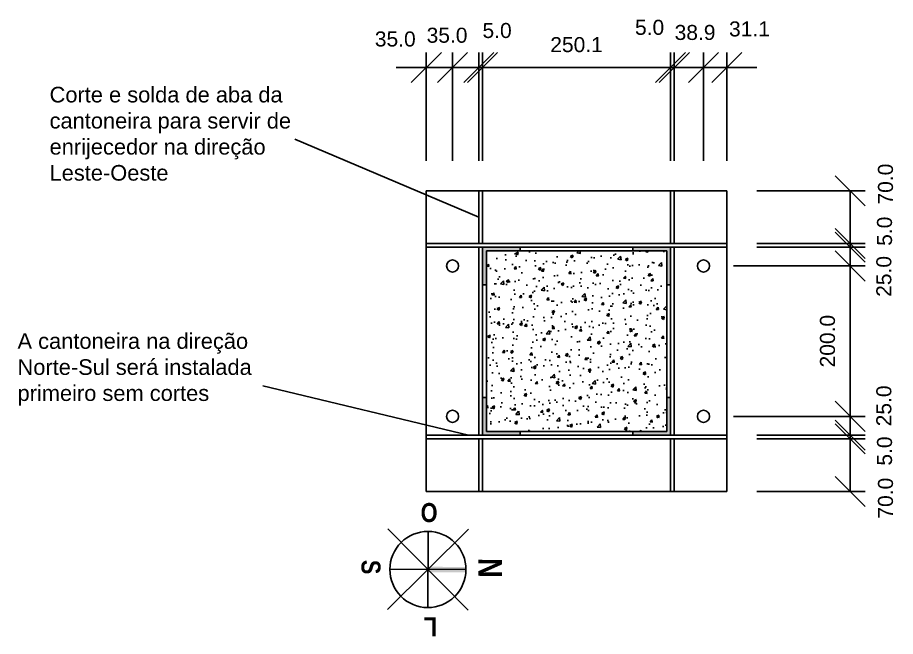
# Model space of a CAD drawing. Header units: millimetres. Extents: x 357 to 945, y 547 to 720.
# Drawn here: x 624.316 to 625.484, y 680.937 to 681.76 of the extents above; entities that cross this region are included whole.
import ezdxf

# ---------------------------------------------------------------- set-up
doc = ezdxf.new("R2010")
doc.units = ezdxf.units.MM
doc.header["$PDMODE"] = 34
for name, color, linetype in [('A-PARED', 11, 'Continuous'), ('ABASE', 254, 'Continuous'), ('LCL - COTAS', 30, 'Continuous'), ('PLANTA-VIS', 7, 'Continuous')]:
    doc.layers.add(name, color=color, linetype=linetype)
doc.styles.add('Arial', font='arial.ttf')
doc.styles.add('ROMANS', font='arial.ttf')
doc.styles.add('TECHNIC_BOLD', font='techb___.ttf')
doc.dimstyles.new('1-100', dxfattribs={"dimscale": 2, "dimtxt": 0.04, "dimasz": 0.05, "dimexe": 0.05, "dimexo": 0.1, "dimgap": 0.03, "dimtad": 1, "dimzin": 1, "dimdsep": 46, "dimtxsty": 'Arial', "dimblk": 'OBLIQUE', "dimcen": 0, "dimclrd": 256, "dimclre": 256, "dimclrt": 256, "dimadec": 0, "dimazin": 0, "dimtfac": 1, "dimtofl": 0, "dimtmove": 2, "dimatfit": 3, "dimldrblk": 'OBLIQUE', "dimfxl": 0.04, "dimtolj": 1, "dimtzin": 1, "dimarcsym": 0})

# ---------------------------------------------------------------- blocks, each defined once
blk = doc.blocks.new('_OBLIQUE')
at = {"color": 0, "linetype": 'ByBlock', "lineweight": -2}
blk.add_line((-0.5, -0.5), (0.5, 0.5), dxfattribs=at)
blk = doc.blocks.new('*D115')
at = {"layer": 'Defpoints', "color": 0, "transparency": 16777216}
for p in [(624.8594, 681.6934), (624.8594, 681.5293), (624.8944, 681.5293)]:
    blk.add_point(p, dxfattribs=at)
at = {"layer": 'LCL - COTAS', "lineweight": -2, "transparency": 16777216}
for p, q in [((624.8594, 681.5693), (624.8594, 681.7134)), ((624.8944, 681.5693), (624.8944, 681.7134)), ((624.8594, 681.6934), (624.8194, 681.6934)), ((624.8944, 681.6934), (624.9344, 681.6934))]:
    blk.add_line(p, q, dxfattribs=at)
at = {"layer": 'LCL - COTAS', "lineweight": -2, "transparency": 16777216, "xscale": 0.04, "yscale": 0.04, "zscale": 0.04}
blk.add_blockref('_OBLIQUE', (624.8594, 681.6934), dxfattribs=at)
at = {"layer": 'LCL - COTAS', "lineweight": -2, "transparency": 16777216, "xscale": 0.04, "yscale": 0.04, "zscale": 0.04, "rotation": 180}
blk.add_blockref('_OBLIQUE', (624.8944, 681.6934), dxfattribs=at)
at = {"layer": 'LCL - COTAS', "transparency": 16777216, "insert": (624.8181, 681.7311), "char_height": 0.02, "attachment_point": 5, "style": 'Arial'}
blk.add_mtext('\\A1;35.0', dxfattribs=at)
blk = doc.blocks.new('*D116')
at = {"layer": 'Defpoints', "color": 0, "transparency": 16777216}
for p in [(624.9293, 681.6934), (624.8944, 681.5293), (624.9293, 681.5293)]:
    blk.add_point(p, dxfattribs=at)
at = {"layer": 'LCL - COTAS', "lineweight": -2, "transparency": 16777216}
for p, q in [((624.8944, 681.5693), (624.8944, 681.7134)), ((624.9293, 681.5693), (624.9293, 681.7134)), ((624.8944, 681.6934), (624.8544, 681.6934)), ((624.9293, 681.6934), (624.9693, 681.6934))]:
    blk.add_line(p, q, dxfattribs=at)
at = {"layer": 'LCL - COTAS', "lineweight": -2, "transparency": 16777216, "xscale": 0.04, "yscale": 0.04, "zscale": 0.04}
blk.add_blockref('_OBLIQUE', (624.8944, 681.6934), dxfattribs=at)
at = {"layer": 'LCL - COTAS', "lineweight": -2, "transparency": 16777216, "xscale": 0.04, "yscale": 0.04, "zscale": 0.04, "rotation": 180}
blk.add_blockref('_OBLIQUE', (624.9293, 681.6934), dxfattribs=at)
at = {"layer": 'LCL - COTAS', "transparency": 16777216, "insert": (624.887, 681.7361), "char_height": 0.02, "attachment_point": 5, "style": 'Arial'}
blk.add_mtext('\\A1;35.0', dxfattribs=at)
blk = doc.blocks.new('*D161')
at = {"layer": 'Defpoints', "color": 0, "transparency": 16777216}
for p in [(624.9343, 681.6934), (624.9293, 681.5293), (624.9343, 681.5293)]:
    blk.add_point(p, dxfattribs=at)
at = {"layer": 'LCL - COTAS', "lineweight": -2, "transparency": 16777216}
for p, q in [((624.9293, 681.5693), (624.9293, 681.7134)), ((624.9343, 681.5693), (624.9343, 681.7134)), ((624.9293, 681.6934), (624.8893, 681.6934)), ((624.9343, 681.6934), (624.9743, 681.6934))]:
    blk.add_line(p, q, dxfattribs=at)
at = {"layer": 'LCL - COTAS', "lineweight": -2, "transparency": 16777216, "xscale": 0.04, "yscale": 0.04, "zscale": 0.04}
blk.add_blockref('_OBLIQUE', (624.9293, 681.6934), dxfattribs=at)
at = {"layer": 'LCL - COTAS', "lineweight": -2, "transparency": 16777216, "xscale": 0.04, "yscale": 0.04, "zscale": 0.04, "rotation": 180}
blk.add_blockref('_OBLIQUE', (624.9343, 681.6934), dxfattribs=at)
at = {"layer": 'LCL - COTAS', "transparency": 16777216, "insert": (624.9536, 681.7424), "char_height": 0.02, "attachment_point": 5, "style": 'Arial'}
blk.add_mtext('\\A1;5.0', dxfattribs=at)
blk = doc.blocks.new('*D162')
at = {"layer": 'Defpoints', "color": 0, "transparency": 16777216}
for p in [(625.1844, 681.6934), (624.9343, 681.5293), (625.1844, 681.5293)]:
    blk.add_point(p, dxfattribs=at)
at = {"layer": 'LCL - COTAS', "lineweight": -2, "transparency": 16777216}
for p, q in [((624.9343, 681.5693), (624.9343, 681.7134)), ((625.1844, 681.5693), (625.1844, 681.7134)), ((624.9343, 681.6934), (625.1844, 681.6934))]:
    blk.add_line(p, q, dxfattribs=at)
at = {"layer": 'LCL - COTAS', "lineweight": -2, "transparency": 16777216, "xscale": 0.04, "yscale": 0.04, "zscale": 0.04, "rotation": 180}
blk.add_blockref('_OBLIQUE', (624.9343, 681.6934), dxfattribs=at)
at = {"layer": 'LCL - COTAS', "lineweight": -2, "transparency": 16777216, "xscale": 0.04, "yscale": 0.04, "zscale": 0.04}
blk.add_blockref('_OBLIQUE', (625.1844, 681.6934), dxfattribs=at)
at = {"layer": 'LCL - COTAS', "transparency": 16777216, "insert": (625.0593, 681.7236), "char_height": 0.02, "attachment_point": 5, "style": 'Arial'}
blk.add_mtext('\\A1;250.1', dxfattribs=at)
blk = doc.blocks.new('*D163')
at = {"layer": 'Defpoints', "color": 0, "transparency": 16777216}
for p in [(625.1894, 681.6934), (625.1844, 681.5293), (625.1894, 681.5293)]:
    blk.add_point(p, dxfattribs=at)
at = {"layer": 'LCL - COTAS', "lineweight": -2, "transparency": 16777216}
for p, q in [((625.1844, 681.5693), (625.1844, 681.7134)), ((625.1894, 681.5693), (625.1894, 681.7134)), ((625.1844, 681.6934), (625.1444, 681.6934)), ((625.1894, 681.6934), (625.2294, 681.6934))]:
    blk.add_line(p, q, dxfattribs=at)
at = {"layer": 'LCL - COTAS', "lineweight": -2, "transparency": 16777216, "xscale": 0.04, "yscale": 0.04, "zscale": 0.04}
blk.add_blockref('_OBLIQUE', (625.1844, 681.6934), dxfattribs=at)
at = {"layer": 'LCL - COTAS', "lineweight": -2, "transparency": 16777216, "xscale": 0.04, "yscale": 0.04, "zscale": 0.04, "rotation": 180}
blk.add_blockref('_OBLIQUE', (625.1894, 681.6934), dxfattribs=at)
at = {"layer": 'LCL - COTAS', "transparency": 16777216, "insert": (625.1565, 681.7466), "char_height": 0.02, "attachment_point": 5, "style": 'Arial'}
blk.add_mtext('\\A1;5.0', dxfattribs=at)
blk = doc.blocks.new('*D164')
at = {"layer": 'Defpoints', "color": 0, "transparency": 16777216}
for p in [(625.2283, 681.6934), (625.1894, 681.5293), (625.2283, 681.5293)]:
    blk.add_point(p, dxfattribs=at)
at = {"layer": 'LCL - COTAS', "lineweight": -2, "transparency": 16777216}
for p, q in [((625.1894, 681.5693), (625.1894, 681.7134)), ((625.2283, 681.5693), (625.2283, 681.7134)), ((625.1894, 681.6934), (625.1494, 681.6934)), ((625.2283, 681.6934), (625.2683, 681.6934))]:
    blk.add_line(p, q, dxfattribs=at)
at = {"layer": 'LCL - COTAS', "lineweight": -2, "transparency": 16777216, "xscale": 0.04, "yscale": 0.04, "zscale": 0.04}
blk.add_blockref('_OBLIQUE', (625.1894, 681.6934), dxfattribs=at)
at = {"layer": 'LCL - COTAS', "lineweight": -2, "transparency": 16777216, "xscale": 0.04, "yscale": 0.04, "zscale": 0.04, "rotation": 180}
blk.add_blockref('_OBLIQUE', (625.2283, 681.6934), dxfattribs=at)
at = {"layer": 'LCL - COTAS', "transparency": 16777216, "insert": (625.217, 681.7398), "char_height": 0.02, "attachment_point": 5, "style": 'Arial'}
blk.add_mtext('\\A1;38.9', dxfattribs=at)
blk = doc.blocks.new('*D165')
at = {"layer": 'Defpoints', "color": 0, "transparency": 16777216}
for p in [(625.2594, 681.6934), (625.2283, 681.5293), (625.2594, 681.5293)]:
    blk.add_point(p, dxfattribs=at)
at = {"layer": 'LCL - COTAS', "lineweight": -2, "transparency": 16777216}
for p, q in [((625.2283, 681.5693), (625.2283, 681.7134)), ((625.2594, 681.5693), (625.2594, 681.7134)), ((625.2283, 681.6934), (625.1883, 681.6934)), ((625.2594, 681.6934), (625.2994, 681.6934))]:
    blk.add_line(p, q, dxfattribs=at)
at = {"layer": 'LCL - COTAS', "lineweight": -2, "transparency": 16777216, "xscale": 0.04, "yscale": 0.04, "zscale": 0.04}
blk.add_blockref('_OBLIQUE', (625.2283, 681.6934), dxfattribs=at)
at = {"layer": 'LCL - COTAS', "lineweight": -2, "transparency": 16777216, "xscale": 0.04, "yscale": 0.04, "zscale": 0.04, "rotation": 180}
blk.add_blockref('_OBLIQUE', (625.2594, 681.6934), dxfattribs=at)
at = {"layer": 'LCL - COTAS', "transparency": 16777216, "insert": (625.2894, 681.7445), "char_height": 0.02, "attachment_point": 5, "style": 'Arial'}
blk.add_mtext('\\A1;31.1', dxfattribs=at)
blk = doc.blocks.new('*D166')
at = {"layer": 'Defpoints', "color": 0, "transparency": 16777216}
for p in [(625.2283, 681.4293), (625.4235, 681.4293), (625.2283, 681.2293)]:
    blk.add_point(p, dxfattribs=at)
at = {"layer": 'LCL - COTAS', "lineweight": -2, "transparency": 16777216}
for p, q in [((625.2683, 681.4293), (625.4435, 681.4293)), ((625.4235, 681.2293), (625.4235, 681.4293)), ((625.2683, 681.2293), (625.4435, 681.2293))]:
    blk.add_line(p, q, dxfattribs=at)
at = {"layer": 'LCL - COTAS', "lineweight": -2, "transparency": 16777216, "xscale": 0.04, "yscale": 0.04, "zscale": 0.04}
for p, rotation in [((625.4235, 681.4293), 90), ((625.4235, 681.2293), 270)]:
    blk.add_blockref('_OBLIQUE', p, dxfattribs=dict(at, rotation=rotation))
at = {"layer": 'LCL - COTAS', "transparency": 16777216, "insert": (625.3933, 681.3293), "char_height": 0.02, "attachment_point": 5, "rotation": 90, "style": 'Arial'}
blk.add_mtext('\\A1;200.0', dxfattribs=at)
blk = doc.blocks.new('*D167')
at = {"layer": 'Defpoints', "color": 0, "transparency": 16777216}
for p in [(625.2594, 681.4593), (625.4235, 681.4593), (625.2594, 681.4543)]:
    blk.add_point(p, dxfattribs=at)
at = {"layer": 'LCL - COTAS', "lineweight": -2, "transparency": 16777216}
for p, q in [((625.4235, 681.4593), (625.4235, 681.4993)), ((625.2994, 681.4593), (625.4435, 681.4593)), ((625.2994, 681.4543), (625.4435, 681.4543)), ((625.4235, 681.4543), (625.4235, 681.4143))]:
    blk.add_line(p, q, dxfattribs=at)
at = {"layer": 'LCL - COTAS', "lineweight": -2, "transparency": 16777216, "xscale": 0.04, "yscale": 0.04, "zscale": 0.04}
for p, rotation in [((625.4235, 681.4593), 270), ((625.4235, 681.4543), 90)]:
    blk.add_blockref('_OBLIQUE', p, dxfattribs=dict(at, rotation=rotation))
at = {"layer": 'LCL - COTAS', "transparency": 16777216, "insert": (625.4692, 681.4755), "char_height": 0.02, "attachment_point": 5, "rotation": 90, "style": 'Arial'}
blk.add_mtext('\\A1;5.0', dxfattribs=at)
blk = doc.blocks.new('*D168')
at = {"layer": 'Defpoints', "color": 0, "transparency": 16777216}
for p in [(625.2594, 681.5293), (625.4235, 681.5293), (625.2594, 681.4593)]:
    blk.add_point(p, dxfattribs=at)
at = {"layer": 'LCL - COTAS', "lineweight": -2, "transparency": 16777216}
for p, q in [((625.2994, 681.5293), (625.4435, 681.5293)), ((625.4235, 681.4593), (625.4235, 681.5293)), ((625.2994, 681.4593), (625.4435, 681.4593))]:
    blk.add_line(p, q, dxfattribs=at)
at = {"layer": 'LCL - COTAS', "lineweight": -2, "transparency": 16777216, "xscale": 0.04, "yscale": 0.04, "zscale": 0.04}
for p, rotation in [((625.4235, 681.5293), 90), ((625.4235, 681.4593), 270)]:
    blk.add_blockref('_OBLIQUE', p, dxfattribs=dict(at, rotation=rotation))
at = {"layer": 'LCL - COTAS', "transparency": 16777216, "insert": (625.4705, 681.5382), "char_height": 0.02, "attachment_point": 5, "rotation": 90, "style": 'Arial'}
blk.add_mtext('\\A1;70.0', dxfattribs=at)
blk = doc.blocks.new('*D169')
at = {"layer": 'Defpoints', "color": 0, "transparency": 16777216}
for p in [(625.2594, 681.4543), (625.4235, 681.4543), (625.2283, 681.4293)]:
    blk.add_point(p, dxfattribs=at)
at = {"layer": 'LCL - COTAS', "lineweight": -2, "transparency": 16777216}
for p, q in [((625.4235, 681.4543), (625.4235, 681.4943)), ((625.2994, 681.4543), (625.4435, 681.4543)), ((625.2683, 681.4293), (625.4435, 681.4293)), ((625.4235, 681.4293), (625.4235, 681.3893))]:
    blk.add_line(p, q, dxfattribs=at)
at = {"layer": 'LCL - COTAS', "lineweight": -2, "transparency": 16777216, "xscale": 0.04, "yscale": 0.04, "zscale": 0.04}
for p, rotation in [((625.4235, 681.4543), 270), ((625.4235, 681.4293), 90)]:
    blk.add_blockref('_OBLIQUE', p, dxfattribs=dict(at, rotation=rotation))
at = {"layer": 'LCL - COTAS', "transparency": 16777216, "insert": (625.4683, 681.4154), "char_height": 0.02, "attachment_point": 5, "rotation": 90, "style": 'Arial'}
blk.add_mtext('\\A1;25.0', dxfattribs=at)
blk = doc.blocks.new('*D170')
at = {"layer": 'Defpoints', "color": 0, "transparency": 16777216}
for p in [(625.2594, 681.2043), (625.2594, 681.1993), (625.4235, 681.1993)]:
    blk.add_point(p, dxfattribs=at)
at = {"layer": 'LCL - COTAS', "lineweight": -2, "transparency": 16777216}
for p, q in [((625.4235, 681.2043), (625.4235, 681.2443)), ((625.2994, 681.2043), (625.4435, 681.2043)), ((625.2994, 681.1993), (625.4435, 681.1993)), ((625.4235, 681.1993), (625.4235, 681.1593))]:
    blk.add_line(p, q, dxfattribs=at)
at = {"layer": 'LCL - COTAS', "lineweight": -2, "transparency": 16777216, "xscale": 0.04, "yscale": 0.04, "zscale": 0.04}
for p, rotation in [((625.4235, 681.2043), 270), ((625.4235, 681.1993), 90)]:
    blk.add_blockref('_OBLIQUE', p, dxfattribs=dict(at, rotation=rotation))
at = {"layer": 'LCL - COTAS', "transparency": 16777216, "insert": (625.4692, 681.1831), "char_height": 0.02, "attachment_point": 5, "rotation": 90, "style": 'Arial'}
blk.add_mtext('\\A1;5.0', dxfattribs=at)
blk = doc.blocks.new('*D171')
at = {"layer": 'Defpoints', "color": 0, "transparency": 16777216}
for p in [(625.2594, 681.1993), (625.2594, 681.1293), (625.4235, 681.1293)]:
    blk.add_point(p, dxfattribs=at)
at = {"layer": 'LCL - COTAS', "lineweight": -2, "transparency": 16777216}
for p, q in [((625.2994, 681.1993), (625.4435, 681.1993)), ((625.4235, 681.1993), (625.4235, 681.1293)), ((625.2994, 681.1293), (625.4435, 681.1293))]:
    blk.add_line(p, q, dxfattribs=at)
at = {"layer": 'LCL - COTAS', "lineweight": -2, "transparency": 16777216, "xscale": 0.04, "yscale": 0.04, "zscale": 0.04}
for p, rotation in [((625.4235, 681.1993), 90), ((625.4235, 681.1293), 270)]:
    blk.add_blockref('_OBLIQUE', p, dxfattribs=dict(at, rotation=rotation))
at = {"layer": 'LCL - COTAS', "transparency": 16777216, "insert": (625.4705, 681.1204), "char_height": 0.02, "attachment_point": 5, "rotation": 90, "style": 'Arial'}
blk.add_mtext('\\A1;70.0', dxfattribs=at)
blk = doc.blocks.new('*D172')
at = {"layer": 'Defpoints', "color": 0, "transparency": 16777216}
for p in [(625.2283, 681.2293), (625.2594, 681.2043), (625.4235, 681.2043)]:
    blk.add_point(p, dxfattribs=at)
at = {"layer": 'LCL - COTAS', "lineweight": -2, "transparency": 16777216}
for p, q in [((625.4235, 681.2293), (625.4235, 681.2693)), ((625.2683, 681.2293), (625.4435, 681.2293)), ((625.2994, 681.2043), (625.4435, 681.2043)), ((625.4235, 681.2043), (625.4235, 681.1643))]:
    blk.add_line(p, q, dxfattribs=at)
at = {"layer": 'LCL - COTAS', "lineweight": -2, "transparency": 16777216, "xscale": 0.04, "yscale": 0.04, "zscale": 0.04}
for p, rotation in [((625.4235, 681.2293), 270), ((625.4235, 681.2043), 90)]:
    blk.add_blockref('_OBLIQUE', p, dxfattribs=dict(at, rotation=rotation))
at = {"layer": 'LCL - COTAS', "transparency": 16777216, "insert": (625.4683, 681.2432), "char_height": 0.02, "attachment_point": 5, "rotation": 90, "style": 'Arial'}
blk.add_mtext('\\A1;25.0', dxfattribs=at)

msp = doc.modelspace()

# ---------------------------------------------------------------- hatches: boundary and pattern name
at = {"layer": 'LCL - COTAS'}
h = msp.add_hatch(color=8, dxfattribs=at)
h.dxf.hatch_style = 1
h.paths.add_polyline_path([(624.93939, 681.25429), (624.93439, 681.25429), (624.93439, 681.20429), (624.98439, 681.20429), (624.98439, 681.20929), (624.93939, 681.20929)])
h.paths.add_polyline_path([(625.18439, 681.25429), (625.17939, 681.25429), (625.17939, 681.20929), (625.13439, 681.20929), (625.13439, 681.20429), (625.18439, 681.20429)])
h.paths.add_polyline_path([(625.18439, 681.45429), (625.13439, 681.45429), (625.13439, 681.44929), (625.17939, 681.44929), (625.17939, 681.40429), (625.18439, 681.40429)])
h.paths.add_polyline_path([(624.98439, 681.45429), (624.93439, 681.45429), (624.93439, 681.40429), (624.93939, 681.40429), (624.93939, 681.44929), (624.98439, 681.44929)])
h = msp.add_hatch(dxfattribs=at)
h.set_pattern_fill('AR-CONC', color=8, scale=0.0002)
h.paths.add_polyline_path([(625.17939, 681.44929), (625.13439, 681.44929), (624.93939, 681.44929), (624.93939, 681.40429), (624.93939, 681.20929), (624.98439, 681.20929), (625.17939, 681.20929), (625.17939, 681.25429)])

# ---------------------------------------------------------------- linework, layer by layer
at = {"layer": 'A-PARED'}
for centre in [(624.89437, 681.42929), (625.22827, 681.42929), (624.89437, 681.22929), (625.22827, 681.22929)]:
    msp.add_circle(centre, 0.008, dxfattribs=at)
at = {"layer": 'ABASE', "color": 8}
for p, q in [((624.91546, 681.07902), (624.80765, 680.97221)), ((624.80815, 681.07946), (624.91496, 680.97164)), ((624.86176, 681.07621), (624.86129, 680.97496)), ((624.91209, 681.02535), (624.81096, 681.02582))]:
    msp.add_line(p, q, dxfattribs=at)
for centre, start, end in [((624.86159, 681.02558), 89.80476, 134.73226), ((624.86159, 681.02558), 44.78401, 89.80544), ((624.86153, 681.02552), 134.73226, 179.65909), ((624.86153, 681.02565), 359.65998, 44.68052), ((624.86153, 681.02552), 179.70639, 224.68052), ((624.86153, 681.02565), 314.73226, 359.65909), ((624.86146, 681.02558), 224.78401, 269.80544), ((624.86146, 681.02558), 269.80635, 314.73226)]:
    msp.add_arc(centre, 0.05063, start, end, dxfattribs=at)
msp.add_solid([(624.8616, 681.0292), (624.9121, 681.02896), (624.86156, 681.02197), (624.91207, 681.02173)], dxfattribs=at)
at = {"layer": 'LCL - COTAS'}
for p, q in [((624.68458, 681.59782), (624.92934, 681.49432)), ((624.64192, 681.27009), (624.91572, 681.20429))]:
    msp.add_line(p, q, dxfattribs=at)
at = {"layer": 'PLANTA-VIS'}
for p, q in [((624.85939, 681.12929), (624.85939, 681.52929)), ((624.85939, 681.52929), (625.25939, 681.52929)), ((624.92934, 681.45934), (624.92934, 681.52929)), ((624.93439, 681.52929), (624.93439, 681.45934)), ((625.18439, 681.45934), (625.18439, 681.52929)), ((625.18939, 681.45929), (625.18939, 681.52929)), ((625.25939, 681.12929), (625.25939, 681.52929)), ((624.85939, 681.45934), (625.25939, 681.45934)), ((624.93439, 681.45429), (624.85939, 681.45429)), ((624.92934, 681.20429), (624.92934, 681.45429)), ((624.98439, 681.45429), (624.93439, 681.45429)), ((624.93439, 681.45429), (624.93439, 681.40429)), ((625.17939, 681.44929), (624.93939, 681.44929)), ((624.93939, 681.44929), (624.93939, 681.20929)), ((624.93939, 681.40429), (624.93939, 681.44929)), ((624.93939, 681.44929), (624.98439, 681.44929)), ((624.95939, 681.45434), (625.15939, 681.45434)), ((624.95939, 681.45429), (624.95939, 681.45434)), ((624.98439, 681.44929), (624.98439, 681.45429)), ((624.98439, 681.45429), (625.13439, 681.45429)), ((625.13439, 681.45429), (625.13439, 681.44929)), ((625.18439, 681.45429), (625.13439, 681.45429)), ((625.13439, 681.44929), (625.17939, 681.44929)), ((625.15939, 681.45429), (625.15939, 681.45434)), ((625.17939, 681.20929), (625.17939, 681.44929)), ((625.17939, 681.44929), (625.17939, 681.40429)), ((625.18439, 681.40429), (625.18439, 681.45429)), ((625.25939, 681.45429), (625.18439, 681.45429)), ((625.18939, 681.20429), (625.18939, 681.45429)), ((624.93434, 681.42929), (624.93439, 681.42929)), ((624.93434, 681.22929), (624.93434, 681.42929)), ((625.18439, 681.42929), (625.18444, 681.42929)), ((625.18444, 681.22929), (625.18444, 681.42929)), ((624.93439, 681.40429), (624.93939, 681.40429)), ((624.93439, 681.25429), (624.93439, 681.40429)), ((625.17939, 681.40429), (625.18439, 681.40429)), ((625.18439, 681.25429), (625.18439, 681.40429)), ((624.93939, 681.25429), (624.93439, 681.25429)), ((624.93439, 681.25429), (624.93439, 681.20429)), ((624.93939, 681.20929), (624.93939, 681.25429)), ((625.18439, 681.25429), (625.17939, 681.25429)), ((625.17939, 681.25429), (625.17939, 681.20929)), ((625.18439, 681.20429), (625.18439, 681.25429)), ((624.93434, 681.22929), (624.93439, 681.22929)), ((625.18439, 681.22929), (625.18444, 681.22929)), ((624.85939, 681.20429), (624.98439, 681.20429)), ((624.93939, 681.20929), (625.17939, 681.20929)), ((624.98439, 681.20929), (624.93939, 681.20929)), ((624.95939, 681.20424), (624.95939, 681.20429)), ((624.95939, 681.20424), (625.15939, 681.20424)), ((624.98439, 681.20429), (624.98439, 681.20929)), ((624.98439, 681.20429), (625.13439, 681.20429)), ((625.17939, 681.20929), (625.13439, 681.20929)), ((625.13439, 681.20929), (625.13439, 681.20429)), ((625.13439, 681.20429), (625.25939, 681.20429)), ((625.15939, 681.20424), (625.15939, 681.20429)), ((624.85961, 681.1993), (625.25961, 681.1993)), ((624.92934, 681.12929), (624.92934, 681.1993)), ((624.93439, 681.1993), (624.93439, 681.12929)), ((625.18439, 681.12929), (625.18439, 681.1993)), ((625.18939, 681.12929), (625.18939, 681.1993)), ((624.85939, 681.12929), (625.25939, 681.12929))]:
    msp.add_line(p, q, dxfattribs=at)

# ---------------------------------------------------------------- texts
at = {"layer": 'ABASE', "color": 8, "style": 'TECHNIC_BOLD'}
for s, height, rotation, p in [('O', 0.02531, 179.73226, (624.87441, 681.11394)), ('S', 0.02531, 269.73226, (624.77316, 681.03847)), ('N', 0.03164, 269.73226, (624.92857, 681.04086)), ('L', 0.02531, 179.73226, (624.8737, 680.96183))]:
    msp.add_text(s, height=height, rotation=rotation, dxfattribs=at).set_placement(p)
at = {"layer": 'LCL - COTAS', "char_height": 0.02079653, "width": 0.3481697, "attachment_point": 3, "style": 'ROMANS'}
for s, insert in [('\\pxql;{\\fArial|b0|i0|c0|p34;\\H1.00007x;\\C2;Corte e solda de aba da cantoneira para servir de enrijecedor na direção Leste-Oeste}', (624.7063, 681.66763)), ('\\pxql;{\\fArial|b0|i0|c0|p34;\\H1.00007x;\\C2;A cantoneira na direção Norte-Sul será instalada primeiro sem cortes}', (624.66364, 681.3399))]:
    msp.add_mtext(s, dxfattribs=dict(at, insert=insert))

# ---------------------------------------------------------------- dimensions: what is measured, and where the dimension line sits
at = {"layer": 'LCL - COTAS'}
for base, p1, p2, picture, middle in [((624.92934, 681.69338), (624.89437, 681.52929), (624.92934, 681.52929), '*D116', (624.88704, 681.73615)), ((624.9342930728, 681.6933834858), (624.9293430728, 681.5292916705), (624.9342930728, 681.5292916705), '*D161', (624.953626915, 681.7424200151)), ((625.18939, 681.69338), (625.18439, 681.52929), (625.18939, 681.52929), '*D163', (625.15649, 681.74662)), ((625.22827, 681.69338), (625.18939, 681.52929), (625.22827, 681.52929), '*D164', (625.21703, 681.73982)), ((625.25939, 681.69338), (625.22827, 681.52929), (625.25939, 681.52929), '*D165', (625.28937, 681.74445)), ((624.85939, 681.69338), (624.89437, 681.52929), (624.85939, 681.52929), '*D115', (624.81809, 681.73105))]:
    dim = msp.add_linear_dim(base=base, p1=p1, p2=p2, dimstyle='1-100', override={"dimtxt": 0.01, "dimasz": 0.02, "dimexe": 0.01, "dimexo": 0.02, "dimgap": 0.01, "dimdec": 1, "dimlfac": 1000}, dxfattribs=at)
    dim.commit()
    dim.dimension.update_dxf_attribs({"geometry": picture, "text_midpoint": middle, "dimtype": 160})
dim = msp.add_linear_dim(base=(625.18439, 681.69338), p1=(624.93429, 681.52929), p2=(625.18439, 681.52929), dimstyle='1-100', override={"dimtxt": 0.01, "dimasz": 0.02, "dimexe": 0.01, "dimexo": 0.02, "dimgap": 0.01, "dimdec": 1, "dimlfac": 1000}, dxfattribs=at)
dim.commit()
dim.dimension.update_dxf_attribs({"geometry": '*D162', "text_midpoint": (625.05934, 681.72359)})
for base, p1, p2, angle, picture, middle in [((625.42348, 681.52929), (625.25939, 681.45929), (625.25939, 681.52929), 90, '*D168', (625.47051, 681.5382)), ((625.42348, 681.45429), (625.22827, 681.42929), (625.25939, 681.45429), 90, '*D169', (625.46828, 681.41541)), ((625.42348, 681.45929), (625.25939, 681.45429), (625.25939, 681.45929), 90, '*D167', (625.46917, 681.47547)), ((625.42348, 681.20429), (625.22827, 681.22929), (625.25939, 681.20429), 270, '*D172', (625.46828, 681.24317)), ((625.42348, 681.19929), (625.25939, 681.20429), (625.25939, 681.19929), 270, '*D170', (625.46917, 681.18311)), ((625.42348, 681.12929), (625.25939, 681.19929), (625.25939, 681.12929), 270, '*D171', (625.47051, 681.12039))]:
    dim = msp.add_linear_dim(base=base, p1=p1, p2=p2, angle=angle, dimstyle='1-100', override={"dimtxt": 0.01, "dimasz": 0.02, "dimexe": 0.01, "dimexo": 0.02, "dimgap": 0.01, "dimdec": 1, "dimlfac": 1000}, dxfattribs=at)
    dim.commit()
    dim.dimension.update_dxf_attribs({"geometry": picture, "text_midpoint": middle, "dimtype": 160})
dim = msp.add_linear_dim(base=(625.42348, 681.42929), p1=(625.22827, 681.22929), p2=(625.22827, 681.42929), angle=90, dimstyle='1-100', override={"dimtxt": 0.01, "dimasz": 0.02, "dimexe": 0.01, "dimexo": 0.02, "dimgap": 0.01, "dimdec": 1, "dimlfac": 1000}, dxfattribs=at)
dim.commit()
dim.dimension.update_dxf_attribs({"geometry": '*D166', "text_midpoint": (625.39327, 681.32929)})

doc.saveas('drawing.dxf')
